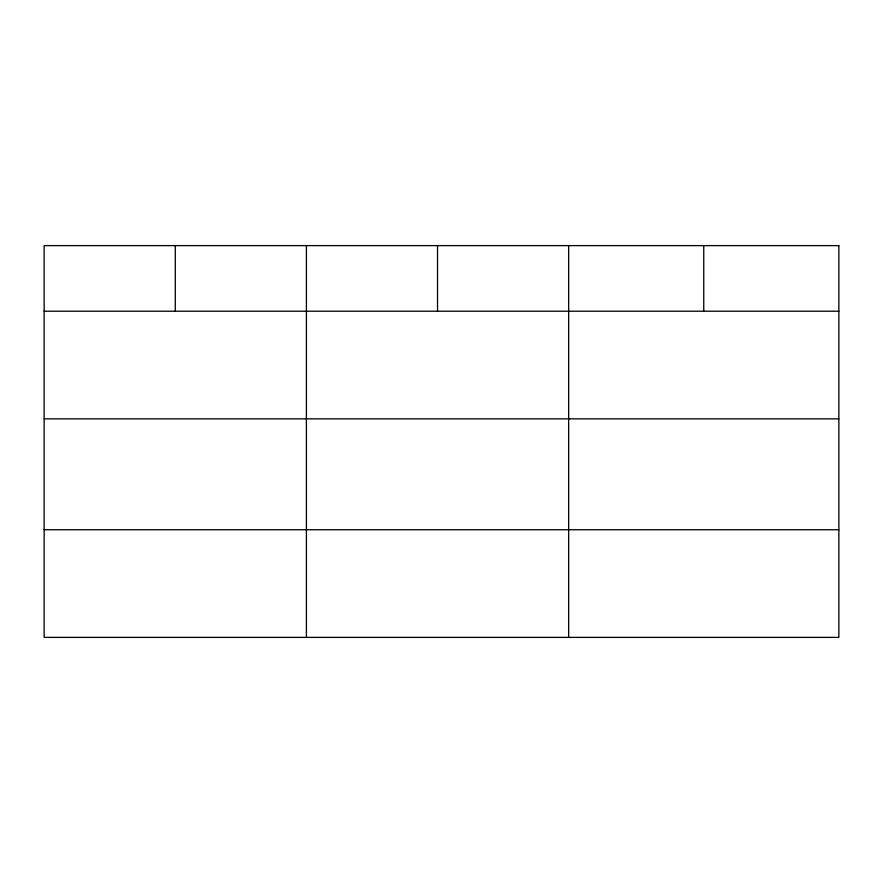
<?xml version="1.0" encoding="UTF-8"?>
<svg xmlns="http://www.w3.org/2000/svg" width="883" height="883" viewBox="0 0 883 883"><rect width="100%" height="100%" fill="white"/><g stroke="black" fill="none" stroke-linecap="round" stroke-linejoin="round"><path stroke-width="1.32" d="M44.15 311.213L838.85 311.213M44.15 418.851L838.85 418.851M44.15 529.745L838.85 529.745M703.751 245.617L703.751 311.213M568.652 245.617L568.652 637.383M437.526 245.617L437.526 311.213M306.401 245.617L306.401 637.383M175.276 245.617L175.276 311.213M838.85 245.617L44.15 245.617L44.15 637.383L838.85 637.383L838.85 245.617"/></g></svg>
